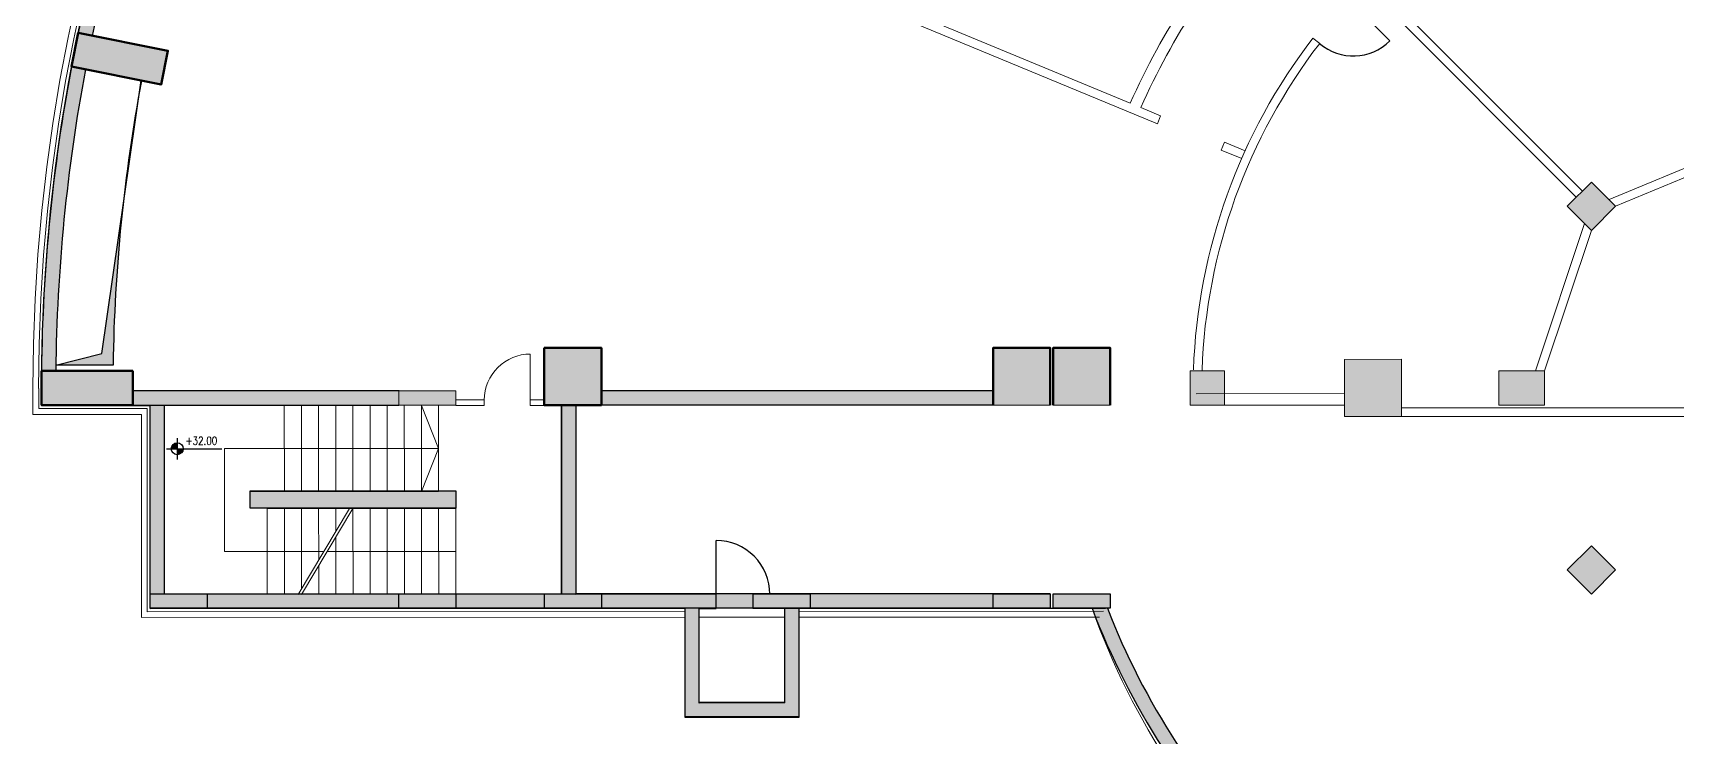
# Model space of a CAD drawing. Header units: inches. Extents: x -7958 to 7064, y 2 to 5825.
# Drawn here: x -7958 to -5081, y 2169 to 3400 of the extents above; entities that cross this region are included whole.
import ezdxf

# ---------------------------------------------------------------- set-up
doc = ezdxf.new("R2010")
doc.units = ezdxf.units.IN
doc.header["$MEASUREMENT"] = 0
for name, color, linetype in [('-mimari', 8, 'Continuous'), ('A-CAM', 4, 'Continuous'), ('DOS', 2, 'Continuous'), ('IOL', 1, 'Continuous')]:
    doc.layers.add(name, color=color, linetype=linetype)
for name, color, linetype, lineweight in [('K-P', 1, 'Continuous', 20), ('KOL', 4, 'Continuous', 20), ('M-CAM', 142, 'Continuous', 15), ('S-DUVAR', 7, 'Continuous', 20), ('SOLID', 15, 'Continuous', 30)]:
    doc.layers.add(name, color=color, linetype=linetype, lineweight=lineweight)
doc.styles.add('DAD', font='SIMPLEX', dxfattribs={"width": 0.8, "height": 0.125})

# ---------------------------------------------------------------- blocks, each defined once
blk = doc.blocks.new('KOT1')
at = {"layer": 'DOS', "color": 1}
for p, q in [((-0.268, 0), (1.111, 0)), ((0, 0.263), (0, -0.27))]:
    blk.add_line(p, q, dxfattribs=at)
at = {"layer": 'DOS', "color": 1, "const_width": 0.15}
for points in [[(0, 0.075, 0.414214), (-0.075, 0, 1)], [(0, -0.075, 0.414214), (0.075, 0, 1)]]:
    blk.add_lwpolyline(points, format="xyb", dxfattribs=at)
at = {"layer": 'DOS', "color": 1}
blk.add_circle((0, 0), 0.15, dxfattribs=at)
at = {"layer": 'DOS', "color": 1, "style": 'DAD', "width": 0.8}
for p in [(0.205, 0.841), (0.205, 0.592), (0.205, 0.349), (0.205, 0.1)]:
    blk.add_attdef('+8.00', p, '', height=0.2, dxfattribs=at)

msp = doc.modelspace()

# ---------------------------------------------------------------- hatches: boundary and pattern name
at = {"layer": 'SOLID'}
for points in [[(-7879, 3400.2), (-7854.5, 3395.3, -0.044124), (-7700.9, 3901.8), (-7724, 3911.4, 0.044165)], [(-7700.9, 3901.8), (-7724, 3911.4, 0.044165), (-7879, 3400.2), (-7854.5, 3395.3, -0.044124)], [(-7700.9, 3901.8), (-7724, 3911.4, 0.044165), (-7879, 3400.2), (-7854.5, 3395.3, -0.044124)], [(-7890.9, 3341.3), (-7733.8, 3310.2), (-7722.1, 3369.1), (-7879.2, 3400.2)], [(-7879.2, 3400.2), (-7890.9, 3341.3), (-7733.8, 3310.1), (-7722.1, 3368.9)], [(-7879.2, 3400.2), (-7890.9, 3341.3), (-7733.8, 3310.1), (-7722.1, 3368.9)], [(-7866.2, 3336.4), (-7890.8, 3341.3, 0.044165), (-7943.1, 2809.6), (-7918.1, 2809.6, -0.044124)], [(-7943.1, 2809.6), (-7918.1, 2809.6, -0.044124), (-7866.2, 3336.4), (-7890.8, 3341.3, 0.044165)], [(-7943.1, 2809.6), (-7918.1, 2809.6, -0.044124), (-7866.2, 3336.4), (-7890.8, 3341.3, 0.044165)], [(-5231, 3055.1), (-5188.6, 3097.6), (-5231, 3139.6), (-5273.4, 3097.6)], [(-5231, 3055.1), (-5188.6, 3097.6), (-5231, 3139.6), (-5273.4, 3097.6)], [(-7063.3, 2749.6), (-6963.3, 2749.6), (-6963.3, 2849.6), (-7063.3, 2849.6)], [(-7063.3, 2849.6), (-7063.3, 2749.6), (-6963.3, 2749.6), (-6963.3, 2849.6)], [(-7063.3, 2849.6), (-7063.3, 2749.6), (-6963.3, 2749.6), (-6963.3, 2849.6)], [(-6178, 2749.6), (-6278, 2749.6), (-6178, 2749.6), (-6178, 2849.6), (-6278, 2849.6), (-6278, 2749.6), (-6278, 2849.6), (-6178, 2849.6)], [(-6278, 2749.6), (-6278, 2849.6), (-6178, 2849.6), (-6178, 2849.6), (-6178, 2749.6)], [(-6178, 2849.6), (-6278, 2849.6), (-6278, 2749.6), (-6178, 2749.6)], [(-6178, 2849.6), (-6278, 2849.6), (-6278, 2749.6), (-6178, 2749.6)], [(-6073.1, 2749.6), (-6073.1, 2849.6), (-6173.1, 2849.6), (-6173.1, 2749.6)], [(-6073.1, 2749.6), (-6073.1, 2849.6), (-6173.1, 2849.6), (-6173.1, 2749.6)], [(-5563.1, 2829.7), (-5663.1, 2829.6), (-5663.1, 2729.6), (-5563.1, 2729.7)], [(-5563.1, 2829.7), (-5663.1, 2829.6), (-5663.1, 2729.6), (-5563.1, 2729.7)], [(-7783.1, 2749.6), (-7783.1, 2809.6), (-7943.1, 2809.6), (-7943.1, 2749.6)], [(-7783.1, 2749.6), (-7783.1, 2809.6), (-7943.1, 2809.6), (-7943.1, 2749.6)], [(-7783.1, 2749.6), (-7783.1, 2809.6), (-7943.1, 2809.6), (-7943.1, 2749.6)], [(-5873.1, 2809.6), (-5933.1, 2809.6), (-5933.1, 2749.6), (-5873.1, 2749.6)], [(-5873.1, 2809.6), (-5933.1, 2809.6), (-5933.1, 2749.6), (-5873.1, 2749.6)], [(-5313, 2749.6), (-5313, 2809.6), (-5393, 2809.6), (-5393, 2749.6)], [(-5313, 2749.6), (-5313, 2809.6), (-5393, 2809.6), (-5393, 2749.6)], [(-7318, 2774.6), (-7570.8, 2774.6), (-7808.1, 2774.6), (-7808.1, 2749.6), (-7318, 2749.6)], [(-7318, 2774.6), (-7570.8, 2774.6), (-7808.1, 2774.6), (-7808.1, 2749.6), (-7318, 2749.6)], [(-7570.8, 2774.6), (-7783.1, 2774.6), (-7783.1, 2749.6), (-7318, 2749.6), (-7318, 2774.6)], [(-7218, 2749.6), (-7218, 2774.6), (-7318, 2774.6), (-7318, 2749.6)], [(-7218, 2749.6), (-7218, 2774.6), (-7318, 2774.6), (-7318, 2749.6)], [(-7218, 2749.6), (-7218, 2774.6), (-7318, 2774.6), (-7318, 2749.6)], [(-6278, 2749.6), (-6278, 2774.6), (-6963.3, 2774.6), (-6963.3, 2749.6)], [(-6278, 2749.6), (-6278, 2774.6), (-6963.3, 2774.6), (-6963.3, 2749.6)], [(-6278, 2749.6), (-6278, 2774.6), (-6963.3, 2774.6), (-6963.3, 2749.6)], [(-7728.3, 2749.6), (-7753.3, 2749.6), (-7753.3, 2419.6), (-7728.3, 2419.6)], [(-7728.3, 2749.6), (-7753.3, 2749.6), (-7753.3, 2419.6), (-7728.3, 2419.6)], [(-7728.3, 2749.6), (-7753.3, 2749.6), (-7753.3, 2419.6), (-7728.3, 2419.6)], [(-7008.1, 2749.6), (-7033.1, 2749.6), (-7033.1, 2419.6), (-7008.1, 2419.6)], [(-7008.1, 2749.6), (-7033.1, 2749.6), (-7033.1, 2419.6), (-7008.1, 2419.6)], [(-7008.1, 2749.6), (-7033.1, 2749.6), (-7033.1, 2419.6), (-7008.1, 2419.6)], [(-7218.3, 2599.6), (-7578.3, 2599.6), (-7578.3, 2569.6), (-7218.3, 2569.6)], [(-7218.3, 2599.6), (-7578.3, 2599.6), (-7578.3, 2569.6), (-7218.3, 2569.6)], [(-7218.3, 2599.6), (-7578.3, 2599.6), (-7578.3, 2569.6), (-7218.3, 2569.6)], [(-5231, 2419.1), (-5188.6, 2461.6), (-5231, 2503.6), (-5273.4, 2461.6)], [(-5231, 2419.1), (-5188.6, 2461.6), (-5231, 2503.6), (-5273.4, 2461.6)], [(-7753.3, 2419.6), (-7753.3, 2394.6), (-7653.4, 2394.6), (-7653.4, 2419.6)], [(-7653.4, 2419.6), (-7753.3, 2419.6), (-7753.3, 2394.6), (-7653.4, 2394.6)], [(-7653.4, 2419.6), (-7753.3, 2419.6), (-7753.3, 2394.6), (-7653.4, 2394.6)], [(-7318.2, 2419.6), (-7653.4, 2419.6), (-7653.4, 2394.6), (-7318.2, 2394.6)], [(-7318.2, 2394.6), (-7318.2, 2419.6), (-7653.4, 2419.6), (-7653.4, 2394.6)], [(-7318.2, 2394.6), (-7318.2, 2419.6), (-7653.4, 2419.6), (-7653.4, 2394.6)], [(-7318.2, 2419.6), (-7318.2, 2394.6), (-7218.2, 2394.6), (-7218.2, 2419.6)], [(-7218.2, 2419.6), (-7318.2, 2419.6), (-7318.2, 2394.6), (-7218.2, 2394.6)], [(-7218.2, 2419.6), (-7318.2, 2419.6), (-7318.2, 2394.6), (-7218.2, 2394.6)], [(-7063.3, 2419.6), (-7218.2, 2419.6), (-7218.2, 2394.6), (-7063.3, 2394.6)], [(-7063.3, 2419.6), (-7218.2, 2419.6), (-7218.2, 2394.6), (-7063.3, 2394.6)], [(-7063.3, 2419.6), (-7218.2, 2419.6), (-7218.2, 2394.6), (-7063.3, 2394.6)], [(-6963.3, 2394.6), (-6963.3, 2419.6), (-7063.3, 2419.6), (-7063.3, 2394.6)], [(-6963.3, 2419.6), (-7063.3, 2419.6), (-7063.3, 2394.6), (-6963.3, 2394.6)], [(-6963.3, 2419.6), (-7063.3, 2419.6), (-7063.3, 2394.6), (-6963.3, 2394.6)], [(-6698.3, 2419.6), (-6963.3, 2419.6), (-6963.3, 2394.6), (-6698.3, 2394.6)], [(-6698.3, 2419.6), (-6963.3, 2419.6), (-6963.3, 2394.6), (-6698.3, 2394.6)], [(-6698.3, 2419.6), (-6963.3, 2419.6), (-6963.3, 2394.6), (-6698.3, 2394.6)], [(-6598.3, 2419.6), (-6698.3, 2419.6), (-6698.3, 2394.6), (-6598.3, 2394.6)], [(-6598.3, 2419.6), (-6698.3, 2419.6), (-6698.3, 2394.6), (-6598.3, 2394.6)], [(-6598.3, 2419.6), (-6698.3, 2419.6), (-6698.3, 2394.6), (-6598.3, 2394.6)], [(-6278.2, 2394.6), (-6278.2, 2419.6), (-6598.3, 2419.6), (-6598.3, 2394.6)], [(-6278.2, 2394.6), (-6278.2, 2419.6), (-6598.3, 2419.6), (-6598.3, 2394.6)], [(-6278.2, 2394.6), (-6278.2, 2419.6), (-6598.3, 2419.6), (-6598.3, 2394.6)], [(-6278.2, 2419.6), (-6278.2, 2394.6), (-6178.2, 2394.6), (-6178.2, 2419.6)], [(-6178.2, 2419.6), (-6278.2, 2419.6), (-6278.2, 2394.6), (-6178.2, 2394.6)], [(-6178.2, 2419.6), (-6278.2, 2419.6), (-6278.2, 2394.6), (-6178.2, 2394.6)], [(-6073.1, 2419.6), (-6173.1, 2419.6), (-6173.1, 2394.6), (-6073.1, 2394.6)], [(-6073.1, 2419.6), (-6173.1, 2419.6), (-6173.1, 2394.6), (-6073.1, 2394.6)], [(-6617.6, 2394.6), (-6642.6, 2394.6), (-6642.6, 2230.1), (-6792.6, 2230.1), (-6792.6, 2394.6), (-6817.6, 2394.6), (-6817.6, 2205.1), (-6617.6, 2205.2)], [(-6617.6, 2394.6), (-6642.6, 2394.6), (-6642.6, 2230.1), (-6792.6, 2230.1), (-6792.6, 2394.6), (-6817.6, 2394.6), (-6817.6, 2205.1), (-6617.6, 2205.2)], [(-6617.6, 2394.6), (-6642.6, 2394.6), (-6642.6, 2230.1), (-6792.6, 2230.1), (-6792.6, 2394.6), (-6817.6, 2394.6), (-6817.6, 2205.1), (-6617.6, 2205.2)], [(-6078, 2394.6), (-6104.8, 2394.6, 0.103119), (-5811.8, 1938), (-5794.1, 1955.7, -0.101219)], [(-6078, 2394.6), (-6104.8, 2394.6, 0.103119), (-5811.8, 1938), (-5794.1, 1955.7, -0.101219)]]:
    msp.add_hatch(color=256, dxfattribs=at).paths.add_polyline_path(points)
h = msp.add_hatch(color=256, dxfattribs=at)
h.paths.add_polyline_path([(-7802.3, 3084), (-7837.5, 2839.7), (-7913, 2820.9, 0.000102), (-7913, 2819.7), (-7817.9, 2819.7, -0.022799)])
h.paths.add_polyline_path([(-7770, 3307.2, 0.01941), (-7802.3, 3084)])
h = msp.add_hatch(color=256, dxfattribs=at)
h.paths.add_polyline_path([(-7802.3, 3084), (-7837.5, 2839.7), (-7913, 2820.9, 0.000102), (-7913, 2819.7), (-7817.9, 2819.7, -0.022799)])
h.paths.add_polyline_path([(-7770, 3307.2, 0.01941), (-7802.3, 3084)])
h = msp.add_hatch(color=256, dxfattribs=at)
h.paths.add_polyline_path([(-7802.3, 3084), (-7837.5, 2839.7), (-7913, 2820.9, 0.000102), (-7913, 2819.7), (-7817.9, 2819.7, -0.022799)])
h.paths.add_polyline_path([(-7770, 3307.2, 0.01941), (-7802.3, 3084)])

# ---------------------------------------------------------------- linework, layer by layer
at = {"layer": '-mimari', "ltscale": 10}
msp.add_line((-6762.6, 2418.9), (-6762.7, 2512.9), dxfattribs=at)
at = {"layer": '-mimari', "color": 2, "ltscale": 10}
for p, q in [((-6762.6, 2418.9), (-7008.1, 2418.8)), ((-6762.6, 2393.9), (-6762.6, 2418.9)), ((-6817.6, 2393.9), (-6817.5, 2203.9)), ((-6792.6, 2393.9), (-6762.6, 2393.9)), ((-6792.6, 2228.9), (-6792.6, 2393.9)), ((-6642.6, 2229), (-6642.6, 2394)), ((-6617.5, 2204), (-6617.6, 2394)), ((-6642.6, 2229), (-6792.6, 2228.9)), ((-6817.5, 2203.9), (-6617.5, 2204))]:
    msp.add_line(p, q, dxfattribs=at)
at = {"layer": '-mimari', "ltscale": 10}
msp.add_arc((-6762.6, 2418.9), 94, 0.0223, 90.0223, dxfattribs=at)
at = {"layer": 'A-CAM'}
msp.add_line((-5647.7, 3450.3), (-5583.8, 3386.5), dxfattribs=at)
msp.add_arc((-5647.7, 3450.2), 90.2, 229.2674, 315.0779, dxfattribs=at)
at = {"layer": 'K-P', "color": 1, "true_color": 0xff0f0f}
for p, q in [((-7943.1, 2749.6), (-7753.3, 2749.7)), ((-7753.3, 2749.7), (-7753.1, 2394.6)), ((-7753.1, 2394.6), (-6104.8, 2394.6))]:
    msp.add_line(p, q, dxfattribs=at)
for centre, radius, start, end in [((-4913.3, 2779.6), 3030, 336.9327, 180.5673), ((-4918.2, 2813.3), 1258.3, 199.4341, 312.3158)]:
    msp.add_arc(centre, radius, start, end, dxfattribs=at)
at = {"layer": 'KOL', "linetype": 'Continuous', "lineweight": 60}
for p, q in [((-7063.3, 2849.6), (-6963.3, 2849.6)), ((-7063.3, 2749.6), (-7063.3, 2849.6)), ((-7063.3, 2849.6), (-6963.3, 2849.6)), ((-7063.3, 2749.6), (-7063.3, 2849.6)), ((-7063.3, 2849.6), (-6963.3, 2849.6)), ((-7063.3, 2749.6), (-7063.3, 2849.6)), ((-7063.3, 2849.6), (-6963.3, 2849.6)), ((-7063.3, 2749.6), (-7063.3, 2849.6)), ((-7063.3, 2849.6), (-6963.3, 2849.6)), ((-7063.3, 2749.6), (-7063.3, 2849.6)), ((-7063.3, 2849.6), (-6963.3, 2849.6)), ((-7063.3, 2749.6), (-7063.3, 2849.6)), ((-6963.3, 2849.6), (-6963.3, 2799.6)), ((-6963.3, 2849.6), (-6963.3, 2799.6)), ((-6963.3, 2849.6), (-6963.3, 2799.6)), ((-6963.3, 2849.6), (-6963.3, 2799.6)), ((-6963.3, 2849.6), (-6963.3, 2799.6)), ((-6963.3, 2849.6), (-6963.3, 2799.6)), ((-7013.3, 2749.6), (-7063.3, 2749.6)), ((-7013.3, 2749.6), (-7063.3, 2749.6)), ((-7013.3, 2749.6), (-7063.3, 2749.6))]:
    msp.add_line(p, q, dxfattribs=at)
at = {"layer": 'KOL', "linetype": 'Continuous'}
for p, q in [((-7063.3, 2849.6), (-6963.3, 2849.6)), ((-7063.3, 2749.6), (-7063.3, 2849.6)), ((-7063.3, 2849.6), (-6963.3, 2849.6)), ((-7063.3, 2749.6), (-7063.3, 2849.6)), ((-7063.3, 2849.6), (-6963.3, 2849.6)), ((-7063.3, 2749.6), (-7063.3, 2849.6)), ((-7013.3, 2749.6), (-7063.3, 2749.6)), ((-7013.3, 2749.6), (-7063.3, 2749.6)), ((-7013.3, 2749.6), (-7063.3, 2749.6))]:
    msp.add_line(p, q, dxfattribs=at)
at = {"layer": 'KOL', "ltscale": 100}
for p, q in [((-6963.3, 2749.6), (-6963.3, 2849.6)), ((-6963.3, 2749.6), (-6963.3, 2849.6)), ((-6963.3, 2749.6), (-6963.3, 2849.6)), ((-7063.3, 2749.6), (-6963.3, 2749.6)), ((-7063.3, 2749.6), (-6963.3, 2749.6)), ((-7063.3, 2749.6), (-6963.3, 2749.6))]:
    msp.add_line(p, q, dxfattribs=at)
at = {"layer": 'KOL', "lineweight": 60, "ltscale": 100}
for p, q in [((-7943.1, 2809.6), (-7783.1, 2809.6)), ((-7943.1, 2809.6), (-7943.1, 2749.6)), ((-7943.1, 2809.6), (-7783.1, 2809.6)), ((-7943.1, 2809.6), (-7943.1, 2749.6)), ((-7943.1, 2809.6), (-7783.1, 2809.6)), ((-7943.1, 2809.6), (-7943.1, 2749.6)), ((-7783.1, 2809.6), (-7783.1, 2749.6)), ((-7783.1, 2809.6), (-7783.1, 2749.6)), ((-7783.1, 2809.6), (-7783.1, 2749.6)), ((-7783.1, 2749.6), (-7943.1, 2749.6)), ((-7783.1, 2749.6), (-7943.1, 2749.6)), ((-7783.1, 2749.6), (-7943.1, 2749.6))]:
    msp.add_line(p, q, dxfattribs=at)
at = {"layer": 'KOL', "linetype": 'Continuous', "lineweight": -2, "ltscale": 10}
for p, q in [((-7570.8, 2774.6), (-7783.1, 2774.6)), ((-7570.8, 2774.6), (-7783.1, 2774.6)), ((-7570.8, 2774.6), (-7783.1, 2774.6)), ((-7317.3, 2774.6), (-7570.8, 2774.6)), ((-7317.3, 2774.6), (-7570.8, 2774.6)), ((-7317.3, 2774.6), (-7570.8, 2774.6)), ((-6278, 2774.6), (-6963.3, 2774.6)), ((-6278, 2774.6), (-6963.3, 2774.6)), ((-6278, 2774.6), (-6963.3, 2774.6)), ((-7833.1, 2749.6), (-7318, 2749.6)), ((-7833.1, 2749.6), (-7318, 2749.6)), ((-7833.1, 2749.6), (-7318, 2749.6)), ((-7753.3, 2394.6), (-7753.3, 2749.6)), ((-7753.3, 2749.6), (-7728.3, 2749.6)), ((-7753.3, 2394.6), (-7753.3, 2749.6)), ((-7753.3, 2749.6), (-7728.3, 2749.6)), ((-7753.3, 2394.6), (-7753.3, 2749.6)), ((-7753.3, 2749.6), (-7728.3, 2749.6)), ((-7728.3, 2749.6), (-7728.3, 2419.6)), ((-7728.3, 2749.6), (-7728.3, 2419.6)), ((-7728.3, 2749.6), (-7728.3, 2419.6)), ((-7033.3, 2419.6), (-7033.3, 2749.6)), ((-7033.1, 2749.6), (-7033.1, 2419.6)), ((-7033.1, 2749.6), (-7033.1, 2419.6)), ((-7033.1, 2749.6), (-7033.1, 2419.6)), ((-7008.1, 2749.6), (-7008.1, 2419.6)), ((-7008.1, 2749.6), (-7008.1, 2419.6)), ((-7008.1, 2749.6), (-7008.1, 2419.6)), ((-6278, 2749.6), (-6983.3, 2749.6)), ((-6278, 2749.6), (-6983.3, 2749.6)), ((-6278, 2749.6), (-6983.3, 2749.6)), ((-7753.4, 2419.6), (-7653.4, 2419.6)), ((-7753.4, 2419.6), (-7753.4, 2394.6)), ((-7753.4, 2419.6), (-7653.4, 2419.6)), ((-7753.4, 2419.6), (-7753.4, 2394.6)), ((-7753.4, 2419.6), (-7653.4, 2419.6)), ((-7753.4, 2419.6), (-7753.4, 2394.6)), ((-7728.3, 2419.6), (-7033.3, 2419.6)), ((-7728.3, 2419.6), (-7033.3, 2419.6)), ((-7728.3, 2419.6), (-7033.3, 2419.6)), ((-7653.4, 2419.6), (-7653.4, 2394.6)), ((-7653.4, 2419.6), (-7653.4, 2394.6)), ((-7653.4, 2419.6), (-7653.4, 2394.6)), ((-7318.2, 2419.6), (-7218.2, 2419.6)), ((-7318.2, 2419.6), (-7318.2, 2394.6)), ((-7318.2, 2419.6), (-7218.2, 2419.6)), ((-7318.2, 2419.6), (-7318.2, 2394.6)), ((-7318.2, 2419.6), (-7218.2, 2419.6)), ((-7318.2, 2419.6), (-7318.2, 2394.6)), ((-7218.2, 2419.6), (-7218.2, 2394.6)), ((-7218.2, 2419.6), (-7218.2, 2394.6)), ((-7218.2, 2419.6), (-7218.2, 2394.6)), ((-7063.3, 2419.6), (-6963.3, 2419.6)), ((-7063.3, 2419.6), (-7063.3, 2394.6)), ((-7063.3, 2419.6), (-6963.3, 2419.6)), ((-7063.3, 2419.6), (-7063.3, 2394.6)), ((-7063.3, 2419.6), (-6963.3, 2419.6)), ((-7063.3, 2419.6), (-7063.3, 2394.6)), ((-7033.3, 2419.6), (-7033.3, 2419.6)), ((-7033.3, 2419.6), (-7033.3, 2419.6)), ((-7033.3, 2419.6), (-7033.3, 2419.6)), ((-6178.3, 2419.6), (-7008.3, 2419.6)), ((-6178.3, 2419.6), (-7008.3, 2419.6)), ((-6178.3, 2419.6), (-7008.3, 2419.6)), ((-6963.3, 2419.6), (-6963.3, 2394.6)), ((-6963.3, 2419.6), (-6963.3, 2394.6)), ((-6963.3, 2419.6), (-6963.3, 2394.6)), ((-6698.3, 2419.6), (-6598.3, 2419.6)), ((-6698.3, 2419.6), (-6698.3, 2394.6)), ((-6698.3, 2419.6), (-6598.3, 2419.6)), ((-6698.3, 2419.6), (-6698.3, 2394.6)), ((-6698.3, 2419.6), (-6598.3, 2419.6)), ((-6698.3, 2419.6), (-6698.3, 2394.6)), ((-6598.3, 2419.6), (-6598.3, 2394.6)), ((-6598.3, 2419.6), (-6598.3, 2394.6)), ((-6598.3, 2419.6), (-6598.3, 2394.6)), ((-6278.2, 2419.6), (-6178.2, 2419.6)), ((-6278.2, 2419.6), (-6278.2, 2394.6)), ((-6278.2, 2419.6), (-6178.2, 2419.6)), ((-6278.2, 2419.6), (-6278.2, 2394.6)), ((-6278.2, 2419.6), (-6178.2, 2419.6)), ((-6278.2, 2419.6), (-6278.2, 2394.6)), ((-6178.2, 2419.6), (-6178.2, 2394.6)), ((-6178.2, 2419.6), (-6178.2, 2394.6)), ((-6178.2, 2419.6), (-6178.2, 2394.6)), ((-7753.4, 2394.6), (-7653.4, 2394.6)), ((-7753.4, 2394.6), (-7653.4, 2394.6)), ((-7753.4, 2394.6), (-7653.4, 2394.6)), ((-7008.3, 2394.6), (-7753.3, 2394.6)), ((-7008.3, 2394.6), (-7753.3, 2394.6)), ((-7008.3, 2394.6), (-7753.3, 2394.6)), ((-7318.2, 2394.6), (-7218.2, 2394.6)), ((-7318.2, 2394.6), (-7218.2, 2394.6)), ((-7318.2, 2394.6), (-7218.2, 2394.6)), ((-7218.3, 2394.6), (-7008.3, 2394.6)), ((-7218.3, 2394.6), (-7008.3, 2394.6)), ((-7218.3, 2394.6), (-7008.3, 2394.6)), ((-7066.8, 2394.6), (-7013.3, 2394.6)), ((-7066.8, 2394.6), (-7013.3, 2394.6)), ((-7066.8, 2394.6), (-7013.3, 2394.6)), ((-7063.3, 2394.6), (-6963.3, 2394.6)), ((-7063.3, 2394.6), (-6963.3, 2394.6)), ((-7063.3, 2394.6), (-6963.3, 2394.6)), ((-6178, 2394.6), (-7008.3, 2394.6)), ((-7008.3, 2394.6), (-7008.3, 2394.6)), ((-6178, 2394.6), (-7008.3, 2394.6)), ((-7008.3, 2394.6), (-7008.3, 2394.6)), ((-6178, 2394.6), (-7008.3, 2394.6)), ((-7008.3, 2394.6), (-7008.3, 2394.6)), ((-6698.3, 2394.6), (-6598.3, 2394.6)), ((-6698.3, 2394.6), (-6598.3, 2394.6)), ((-6698.3, 2394.6), (-6598.3, 2394.6)), ((-6278.2, 2394.6), (-6178.2, 2394.6)), ((-6278.2, 2394.6), (-6178.2, 2394.6)), ((-6278.2, 2394.6), (-6178.2, 2394.6))]:
    msp.add_line(p, q, dxfattribs=at)
at = {"layer": 'KOL', "ltscale": 10}
for p, q in [((-6817.6, 2205.1), (-6817.6, 2394.6)), ((-6817.6, 2205.1), (-6817.6, 2394.6)), ((-6817.6, 2205.1), (-6817.6, 2394.6)), ((-6792.6, 2230.1), (-6792.6, 2394.6)), ((-6792.6, 2230.1), (-6792.6, 2394.6)), ((-6792.6, 2230.1), (-6792.6, 2394.6)), ((-6642.6, 2230.1), (-6642.6, 2394.6)), ((-6642.6, 2230.1), (-6642.6, 2394.6)), ((-6642.6, 2230.1), (-6642.6, 2394.6)), ((-6617.6, 2205.2), (-6617.6, 2394.6)), ((-6617.6, 2205.2), (-6617.6, 2394.6)), ((-6617.6, 2205.2), (-6617.6, 2394.6)), ((-6642.6, 2230.1), (-6792.6, 2230.1)), ((-6642.6, 2230.1), (-6792.6, 2230.1)), ((-6642.6, 2230.1), (-6792.6, 2230.1)), ((-6817.6, 2205.1), (-6617.6, 2205.2)), ((-6817.6, 2205.1), (-6617.6, 2205.2)), ((-6817.6, 2205.1), (-6617.6, 2205.2))]:
    msp.add_line(p, q, dxfattribs=at)
at = {"layer": 'KOL', "lineweight": 60, "ltscale": 100}
for points in [[(-7879.2, 3400.2), (-7890.9, 3341.3), (-7733.8, 3310.2), (-7722.1, 3369.1)], [(-7879.2, 3400.2), (-7890.9, 3341.3), (-7733.8, 3310.1), (-7722.1, 3368.9)], [(-7879.2, 3400.2), (-7890.9, 3341.3), (-7733.8, 3310.1), (-7722.1, 3368.9)], [(-7063.3, 2849.6), (-7063.3, 2749.6), (-6963.3, 2749.6), (-6963.3, 2849.6)], [(-7063.3, 2849.6), (-7063.3, 2749.6), (-6963.3, 2749.6), (-6963.3, 2849.6)], [(-7063.3, 2849.6), (-7063.3, 2749.6), (-6963.3, 2749.6), (-6963.3, 2849.6)]]:
    msp.add_lwpolyline(points, close=True, dxfattribs=at)
at = {"layer": 'KOL', "ltscale": 100}
for points in [[(-7890.9, 3341.3), (-7733.8, 3310.2), (-7722.1, 3369.1), (-7879.2, 3400.2)], [(-7890.9, 3341.3), (-7733.8, 3310.1), (-7722.1, 3368.9), (-7879.2, 3400.2)], [(-7890.9, 3341.3), (-7733.8, 3310.1), (-7722.1, 3368.9), (-7879.2, 3400.2)], [(-5188.6, 3097.6), (-5231, 3055.1), (-5273.4, 3097.6), (-5231, 3139.6)], [(-5188.6, 3097.6), (-5231, 3055.1), (-5273.4, 3097.6), (-5231, 3139.6)], [(-6178, 2749.6), (-6278, 2749.6), (-6178, 2749.6), (-6178, 2849.6), (-6278, 2849.6), (-6278, 2749.6), (-6278, 2849.6), (-6178, 2849.6)], [(-6178, 2749.6), (-6278, 2749.6), (-6178, 2749.6), (-6178, 2849.6), (-6278, 2849.6), (-6278, 2749.6), (-6278, 2849.6), (-6178, 2849.6)], [(-6178, 2749.6), (-6278, 2749.6), (-6178, 2749.6), (-6178, 2849.6), (-6278, 2849.6), (-6278, 2749.6), (-6278, 2849.6), (-6178, 2849.6)], [(-6073.1, 2749.6), (-6173.1, 2749.6), (-6073.1, 2749.6), (-6073.1, 2849.6), (-6173.1, 2849.6), (-6173.1, 2749.6), (-6173.1, 2849.6), (-6073.1, 2849.6)], [(-6073.1, 2749.6), (-6173.1, 2749.6), (-6073.1, 2749.6), (-6073.1, 2849.6), (-6173.1, 2849.6), (-6173.1, 2749.6), (-6173.1, 2849.6), (-6073.1, 2849.6)], [(-5663.1, 2829.6), (-5663.1, 2729.6), (-5563.1, 2729.7), (-5563.1, 2829.7)], [(-5663.1, 2829.6), (-5663.1, 2729.6), (-5563.1, 2729.7), (-5563.1, 2829.7)], [(-7783.1, 2749.6), (-7943.1, 2749.6), (-7943.1, 2809.6), (-7783.1, 2809.6)], [(-7783.1, 2749.6), (-7943.1, 2749.6), (-7943.1, 2809.6), (-7783.1, 2809.6)], [(-7783.1, 2749.6), (-7943.1, 2749.6), (-7943.1, 2809.6), (-7783.1, 2809.6)], [(-5873.1, 2749.6), (-5933.1, 2749.6), (-5933.1, 2809.6), (-5873.1, 2809.6)], [(-5873.1, 2749.6), (-5933.1, 2749.6), (-5933.1, 2809.6), (-5873.1, 2809.6)], [(-5313, 2749.6), (-5393, 2749.6), (-5393, 2809.6), (-5313, 2809.6)], [(-5313, 2749.6), (-5393, 2749.6), (-5393, 2809.6), (-5313, 2809.6)], [(-5231, 2503.6), (-5273.4, 2461.6), (-5231, 2419.1), (-5188.6, 2461.6)], [(-5231, 2503.6), (-5273.4, 2461.6), (-5231, 2419.1), (-5188.6, 2461.6)]]:
    msp.add_lwpolyline(points, close=True, dxfattribs=at)
at = {"layer": 'KOL', "linetype": 'Continuous'}
for points in [[(-6963.3, 2849.6), (-7063.3, 2849.6), (-7063.3, 2749.6), (-7063.3, 2849.6), (-6963.3, 2849.6), (-6963.3, 2799.6)], [(-6963.3, 2849.6), (-7063.3, 2849.6), (-7063.3, 2749.6), (-7063.3, 2849.6), (-6963.3, 2849.6), (-6963.3, 2799.6)], [(-6963.3, 2849.6), (-7063.3, 2849.6), (-7063.3, 2749.6), (-7063.3, 2849.6), (-6963.3, 2849.6), (-6963.3, 2799.6)], [(-7318, 2774.6), (-7318, 2749.6), (-7218, 2749.6), (-7218, 2774.6)], [(-7318, 2774.6), (-7318, 2749.6), (-7218, 2749.6), (-7218, 2774.6)], [(-7318, 2774.6), (-7318, 2749.6), (-7218, 2749.6), (-7218, 2774.6)]]:
    msp.add_lwpolyline(points, close=True, dxfattribs=at)
at = {"layer": 'KOL', "lineweight": 60, "ltscale": 100}
for points in [[(-6178, 2749.6), (-6178, 2749.6), (-6178, 2849.6), (-6278, 2849.6), (-6278, 2749.6)], [(-6178, 2749.6), (-6178, 2749.6), (-6178, 2849.6), (-6278, 2849.6), (-6278, 2749.6)], [(-6178, 2749.6), (-6178, 2749.6), (-6178, 2849.6), (-6278, 2849.6), (-6278, 2749.6)], [(-6073.1, 2749.6), (-6073.1, 2749.6), (-6073.1, 2849.6), (-6173.1, 2849.6), (-6173.1, 2749.6)], [(-6073.1, 2749.6), (-6073.1, 2749.6), (-6073.1, 2849.6), (-6173.1, 2849.6), (-6173.1, 2749.6)]]:
    msp.add_lwpolyline(points, dxfattribs=at)
at = {"layer": 'KOL', "linetype": 'Continuous', "lineweight": -2, "ltscale": 10}
for points in [[(-7218.3, 2569.6), (-7578.3, 2569.6), (-7578.3, 2599.6), (-7218.3, 2599.6)], [(-7218.3, 2569.6), (-7578.3, 2569.6), (-7578.3, 2599.6), (-7218.3, 2599.6)], [(-7218.3, 2569.6), (-7578.3, 2569.6), (-7578.3, 2599.6), (-7218.3, 2599.6)], [(-6073.1, 2394.6), (-6173.1, 2394.6), (-6173.1, 2419.6), (-6073.1, 2419.6)], [(-6073.1, 2394.6), (-6173.1, 2394.6), (-6173.1, 2419.6), (-6073.1, 2419.6)]]:
    msp.add_lwpolyline(points, close=True, dxfattribs=at)
for centre, radius, start, end in [((-4913.3, 2779.6), 3030, 158.0673, 168.1827), ((-4913.3, 2779.6), 3030, 158.0673, 168.1827), ((-4913.3, 2779.6), 3005, 158.072, 168.178), ((-4913.3, 2779.6), 3005, 158.072, 168.178), ((-4913.3, 2779.6), 3005, 158.072, 168.178), ((-4913.3, 2779.6), 3030, 169.3173, 179.4327), ((-4913.3, 2779.6), 3030, 169.3173, 179.4327), ((-4913.3, 2779.6), 3030, 169.322, 179.428), ((-4913.3, 2779.6), 3005, 169.322, 179.428), ((-4913.3, 2779.6), 3005, 169.322, 179.428), ((-4913.3, 2779.6), 3005, 169.322, 179.428), ((-4863.1, 2869.1), 1329.3, 200.9129, 224.4964), ((-4863.1, 2869.1), 1329.3, 200.9129, 224.4964), ((-4863.1, 2869.1), 1304.3, 201.3333, 224.4867), ((-4863.1, 2869.1), 1304.3, 201.3333, 224.4867)]:
    msp.add_arc(centre, radius, start, end, dxfattribs=at)
at = {"layer": 'M-CAM', "ltscale": 10}
for p, q in [((-7088.3, 2758.8), (-7087.9, 2838.8)), ((-7248.2, 2598.7), (-7578.2, 2598.6)), ((-7218.2, 2568.7), (-7548.2, 2568.6)), ((-7398.2, 2568.7), (-7398.1, 2418.7)), ((-7368.2, 2568.7), (-7368.1, 2418.7)), ((-7338.2, 2568.7), (-7338.1, 2418.7)), ((-7308.2, 2568.7), (-7308.1, 2418.7)), ((-7278.2, 2568.7), (-7278.1, 2418.7)), ((-7248.2, 2568.7), (-7248.1, 2418.7)), ((-7218.2, 2568.7), (-7218.1, 2418.7)), ((-7428.2, 2518.7), (-7428.1, 2418.7)), ((-7218.2, 2493.7), (-7443.2, 2493.7)), ((-7458.1, 2468.6), (-7458.1, 2418.6))]:
    msp.add_line(p, q, dxfattribs=at)
at = {"layer": 'M-CAM'}
for p, q in [((-7958.1, 2778.5), (-7958.1, 2733.5)), ((-7948.1, 2778.5), (-7948.1, 2743.5)), ((-7943.1, 2778.5), (-7943.1, 2748.5)), ((-7958.1, 2733.5), (-7768.2, 2733.5)), ((-7948.1, 2743.5), (-7758.3, 2743.5)), ((-7943.1, 2748.5), (-7753.3, 2748.5)), ((-7768.2, 2733.5), (-7768.1, 2378.5)), ((-7758.3, 2743.5), (-7758.1, 2388.5)), ((-7753.3, 2748.5), (-7753.1, 2393.5)), ((-7758.1, 2388.5), (-6817.6, 2388.9)), ((-7753.1, 2393.5), (-6817.6, 2393.9)), ((-6792.6, 2393.9), (-6762.6, 2393.9)), ((-6668.7, 2394), (-6642.6, 2394)), ((-6617.6, 2394), (-6081.3, 2394.2)), ((-6617.6, 2389), (-6084.9, 2389.2)), ((-7768.1, 2378.5), (-6817.6, 2378.9)), ((-6792.6, 2378.9), (-6642.6, 2379)), ((-6617.6, 2379), (-6092.1, 2379.2))]:
    msp.add_line(p, q, dxfattribs=at)
at = {"layer": 'M-CAM', "ltscale": 0.5}
for p, q in [((-7518.2, 2598.6), (-7518.3, 2748.6)), ((-7488.2, 2598.6), (-7488.3, 2748.6)), ((-7488.2, 2598.6), (-7488.3, 2748.6)), ((-7458.2, 2598.6), (-7458.3, 2748.6)), ((-7428.2, 2598.7), (-7428.3, 2748.7)), ((-7398.2, 2598.7), (-7398.3, 2748.7)), ((-7368.2, 2598.7), (-7368.3, 2748.7)), ((-7338.2, 2598.7), (-7338.3, 2748.7)), ((-7308.2, 2598.7), (-7308.3, 2748.7)), ((-7278.2, 2598.7), (-7278.3, 2748.7)), ((-7278.3, 2748.7), (-7248.2, 2673.7)), ((-7248.3, 2748.7), (-7248.2, 2598.7)), ((-7623.2, 2673.6), (-7248.2, 2673.7)), ((-7623.2, 2493.6), (-7623.2, 2673.6)), ((-7248.2, 2673.7), (-7278.2, 2598.7)), ((-7548.2, 2568.6), (-7548.1, 2418.6)), ((-7518.2, 2568.6), (-7518.1, 2418.6)), ((-7404, 2568.7), (-7494, 2418.6)), ((-7488.2, 2568.6), (-7488.1, 2428.4)), ((-7398.2, 2568.7), (-7488.1, 2418.6)), ((-7458.2, 2568.6), (-7458.1, 2478.4)), ((-7428.2, 2568.7), (-7428.2, 2528.4)), ((-7449, 2493.7), (-7623.2, 2493.6))]:
    msp.add_line(p, q, dxfattribs=at)
at = {"layer": 'M-CAM'}
for centre, radius, start, end in [((-4913.3, 2779.6), 3045, 0.0223, 180.0223), ((-4913.3, 2779.6), 3035, 0.0223, 180.0223), ((-4913.3, 2779.7), 3030, 0.0218, 180.0229), ((-4913.3, 2779.6), 3030, 0.0223, 180.0223)]:
    msp.add_arc(centre, radius, start, end, dxfattribs=at)
at = {"layer": 'M-CAM', "ltscale": 10}
msp.add_arc((-7088.3, 2758.8), 80, 89.6698, 180.0223, dxfattribs=at)
at = {"layer": 'S-DUVAR', "ltscale": 10}
for p, q in [((-6814.5, 3598.8), (-6038, 3277.5)), ((-6820.3, 3584.9), (-5990.6, 3241.6)), ((-5706.5, 3381.9), (-5718.4, 3391)), ((-6019.5, 3269.8), (-5984.9, 3255.5)), ((-5990.6, 3241.6), (-5984.9, 3255.5)), ((-5878.8, 3195.4), (-5873.1, 3209.2)), ((-5878.8, 3195.4), (-5843, 3180.6)), ((-5873.1, 3209.2), (-5836.9, 3194.3)), ((-5200.1, 3109.1), (-4943, 3215.9)), ((-5188.6, 3097.6), (-4943, 3199.6)), ((-5328.8, 2809.6), (-5242.9, 3067)), ((-5313, 2809.6), (-5231, 3055.1)), ((-5922.9, 2769.6), (-5663.2, 2769.7)), ((-7168.3, 2758.8), (-7218.3, 2758.7)), ((-7168.3, 2748.8), (-7218.3, 2748.7)), ((-7168.3, 2758.8), (-7168.3, 2748.8)), ((-7088.3, 2758.8), (-7088.3, 2748.8)), ((-7088.3, 2758.8), (-7063.3, 2758.8)), ((-7063.2, 2748.8), (-7088.3, 2748.8)), ((-5873.1, 2749.6), (-5663.1, 2749.7)), ((-5563.1, 2744.7), (-4263.1, 2744.6)), ((-5563.1, 2729.7), (-4263.1, 2729.6))]:
    msp.add_line(p, q, dxfattribs=at)
at = {"layer": 'S-DUVAR'}
for p, q in [((-5257.6, 3113.3), (-5596.9, 3452.7)), ((-5246.9, 3123.9), (-5586.3, 3463.3))]:
    msp.add_line(p, q, dxfattribs=at)
at = {"layer": 'S-DUVAR', "ltscale": 10}
for centre, radius, start, end in [((-5019.7, 2741.5), 2629.4, 68.9367, 68.9367), ((-4913.3, 2779.6), 1230, 136.9089, 156.1247), ((-4913.3, 2779.6), 1210, 136.8726, 156.1016), ((-4918, 2774.9), 1010.1, 142.4135, 177.9408), ((-4918, 2774.9), 995.1, 142.4135, 177.9408)]:
    msp.add_arc(centre, radius, start, end, dxfattribs=at)
at = {"layer": 'SOLID'}
for p, q in [((-7837.5, 2839.7), (-7768.6, 3317)), ((-7837.5, 2839.7), (-7768.6, 3317)), ((-7837.5, 2839.7), (-7768.6, 3317)), ((-7917.9, 2819.7), (-7837.5, 2839.7)), ((-7917.9, 2819.7), (-7837.5, 2839.7)), ((-7917.9, 2819.7), (-7837.5, 2839.7)), ((-7817.9, 2819.7), (-7917.9, 2819.7)), ((-7817.9, 2819.7), (-7917.9, 2819.7)), ((-7817.9, 2819.7), (-7917.9, 2819.7))]:
    msp.add_line(p, q, dxfattribs=at)
msp.add_arc((-4913.1, 2780.8), 2905, 169.3651, 179.2334, dxfattribs=at)
msp.add_arc((-4913.1, 2780.8), 2905, 169.3651, 179.2334, dxfattribs=at)
msp.add_arc((-4913.1, 2780.8), 2905, 169.3651, 179.2334, dxfattribs=at)

# ---------------------------------------------------------------- block references
at = {"layer": 'IOL'}
ref = msp.add_blockref('KOT1', (-7705.6, 2673.4), dxfattribs=dict(at, xscale=69.99999999998181, yscale=69.99999999998181, zscale=69.99999999998181))
ref.add_attrib('+8.00', '+32.00', (-7691.3, 2680.4), dxfattribs={"layer": 'DOS', "color": 1, "height": 14, "style": 'DAD', "width": 0.8})

doc.saveas('drawing.dxf')
